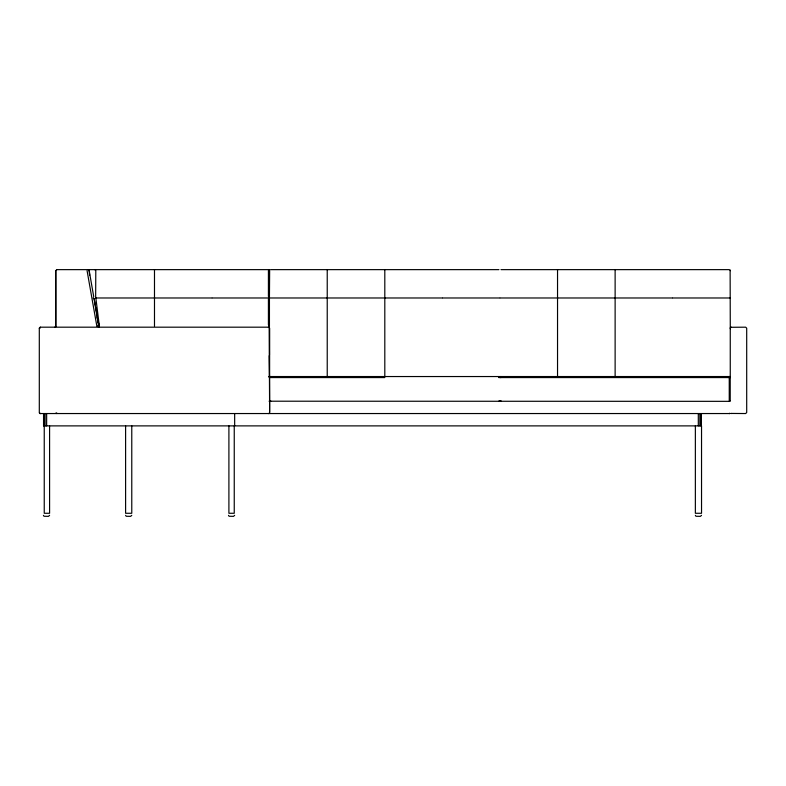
<?xml version="1.0" encoding="UTF-8"?>
<svg xmlns="http://www.w3.org/2000/svg" width="786" height="786" viewBox="0 0 786 786"><rect width="100%" height="100%" fill="white"/><g stroke="black" fill="none" stroke-linecap="round" stroke-linejoin="round"><path stroke-width="1.18" d="M269.569 400.192L269.303 355.469M269.618 402.255L269.618 412.522L269.618 328.204M729.644 400.192L729.644 377.565M498.933 377.565L498.933 377.054L498.933 377.565L730.282 377.565L729.929 376.278M39.565 328.204L40.332 327.438L39.3 328.204L39.3 412.522M39.3 328.204L40.332 327.182L268.586 327.182M55.786 270.659L55.786 326.868L55.757 270.659L56.818 269.637M49.587 515.341L48.447 516.363L43.996 516.264L43.417 515.341M131.773 515.341L130.633 516.363L126.182 516.264L125.603 515.341M234.66 515.341L233.521 516.363L229.07 516.264L228.49 515.341M701.534 515.341L700.395 516.363L695.944 516.264L695.364 515.341M500.171 377.054L500.996 376.543L500.996 377.565M268.419 327.565L269.441 326.554L269.441 354.918L269.303 326.681M269.254 355.527L269.441 376.612M500.486 376.681L500.112 377.054A1.032 1.022 0 0 1 500.996 376.543M270.168 376.681L269.785 377.054A1.032 1.032 0 0 1 270.679 376.543L270.168 376.681L270.679 376.543M269.441 269.637L268.419 270.482L268.419 296.42L269.441 297.57L269.647 269.637M269.441 297.982L268.419 298.837L268.419 324.775L269.441 325.925L269.441 297.982L212.279 297.982M97.896 325.925L98.555 324.775M154.282 297.982L95.853 297.982M211.856 297.982L154.704 297.982M327.015 297.982L269.863 297.982M384.59 297.982L327.438 297.982M442.174 297.982L385.022 297.982M499.749 297.982L442.597 297.982M731.275 327.182L730.784 327.29L745.668 327.182L746.7 328.204L746.7 412.522L745.668 413.544L730.784 413.436L731.275 413.544M40.332 327.182L39.614 327.919M269.451 377.054L269.352 377.565L384.806 377.565M269.569 377.565L269.352 376.543M56.779 269.637L268.625 269.637M270.679 269.637L498.933 269.637M500.996 269.637L729.251 269.637M500.181 297.982L557.333 297.982M557.755 297.982L614.907 297.982M615.33 297.982L672.492 297.982M672.914 297.982L730.282 297.982M269.018 376.543L269.657 377.565L269.303 376.278M269.726 376.543L499.886 376.543M500.043 376.543L730.282 376.543M269.067 401.204L729.742 401.341L729.251 401.076L730.145 400.693L729.251 401.204L729.742 401.341M40.332 413.544L39.831 413.436L40.332 413.544A1.032 1.032 0 0 1 39.379 412.915L40.332 413.544L729.742 413.544M729.261 377.054L729.978 377.565L729.978 400.192L729.251 400.192L729.251 376.543M729.261 377.565L729.978 377.565L729.978 376.543M98.142 326.337L99.154 327.192M97.965 326.337L98.977 327.192M55.894 413.033L56.779 413.544L56.779 413.033M97.955 326.554L98.918 327.251M94.782 269.637L95.794 270.482L95.656 296.42L99.311 325.728L97.15 317.642M88.474 269.706L89.152 270.482L93.731 296.735M93.888 298.307L93.112 297.982L94.153 298.837L98.564 324.775L94.153 298.837M730.253 327.733L730.253 375.541M730.125 270.129L730.282 328.735M730.145 270.148L730.282 270.659M269.519 377.054L269.647 377.565M87.069 270.659L96.884 326.337M89.152 270.482L89.633 275.267M701.397 413.544L701.397 425.884M700.984 413.544L700.984 425.884M699.854 413.544L699.854 425.884M698.312 413.544L698.312 425.884M695.364 425.884L695.364 513.278L701.534 513.278L701.534 425.884L43.554 425.884L43.554 413.544M615.124 269.637L615.124 376.72M557.539 269.637L557.539 376.72M500.603 376.543L500.603 377.565M500.269 376.543L500.269 377.565M384.806 269.637L384.806 376.72M327.231 269.637L327.231 376.72M269.303 269.706L269.303 297.383M269.303 298.051L269.303 325.728M268.989 269.952L268.989 297.01M268.989 298.307L268.989 325.365M268.733 270.188L268.733 296.735M268.733 298.542L268.733 325.09M234.66 413.544L234.66 425.884M234.248 425.884L234.248 513.278L228.903 513.278L228.903 425.884M154.488 269.637L154.488 326.337M131.773 425.884L131.773 513.278L125.603 513.278L125.603 425.884M49.587 425.884L49.587 513.278L44.242 513.278L44.242 425.884M46.639 413.544L46.639 425.884M45.097 413.544L45.097 425.884M43.967 413.544L43.967 425.884M499.444 376.681A1.032 1.032 0 0 1 499.817 377.054M269.107 413.407L268.586 413.544L269.107 413.407M499.454 401.076L498.933 401.214L499.454 401.076M729.742 413.407L729.221 413.544L729.742 413.407M55.226 327.29L54.725 327.182L55.236 327.32M270.679 401.076L270.168 401.076L270.679 401.076M500.996 401.076L500.476 401.076L500.996 401.076M88.504 269.706L88.563 269.745M98.466 326.681L98.525 326.74"/></g></svg>
